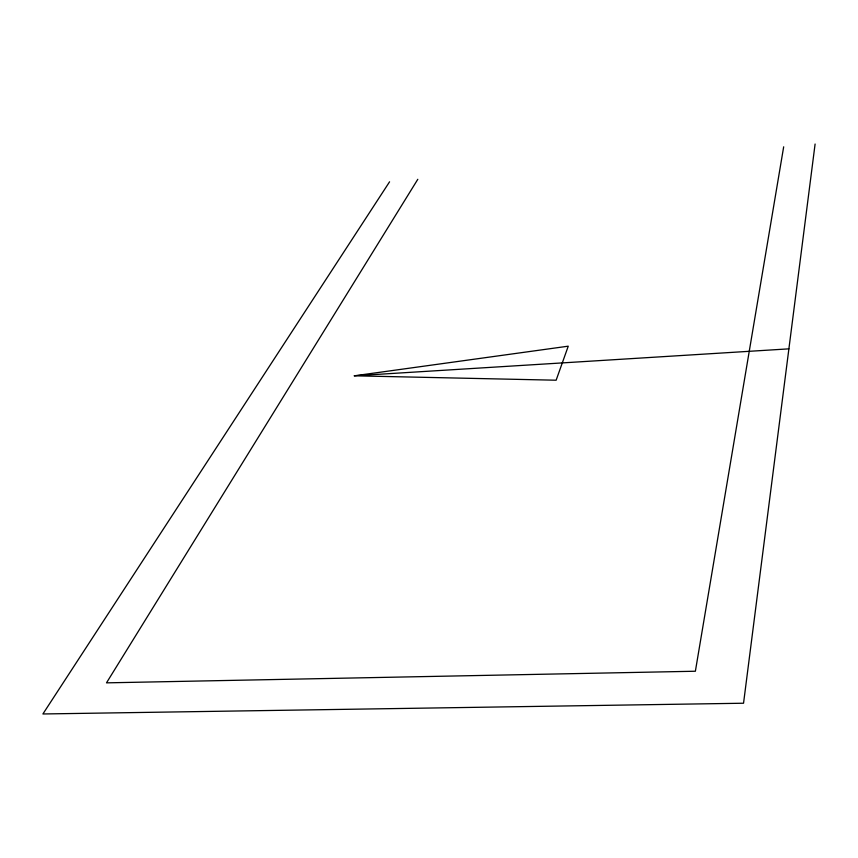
<?xml version="1.0" encoding="UTF-8"?>
<svg xmlns="http://www.w3.org/2000/svg" width="858" height="858" viewBox="0 0 858 858"><rect width="100%" height="100%" fill="white"/><g stroke="black" fill="none" stroke-linecap="round" stroke-linejoin="round"><path stroke-width="1.29" d="M815.1 144.026L743.543 703.228L42.9 713.974L389.575 181.799M783.676 146.815L695.377 671.235L106.489 682.85L417.803 179.301M354.311 375.815L568.253 346.182L556.134 380.212L354.311 375.815L788.888 348.852"/></g></svg>
